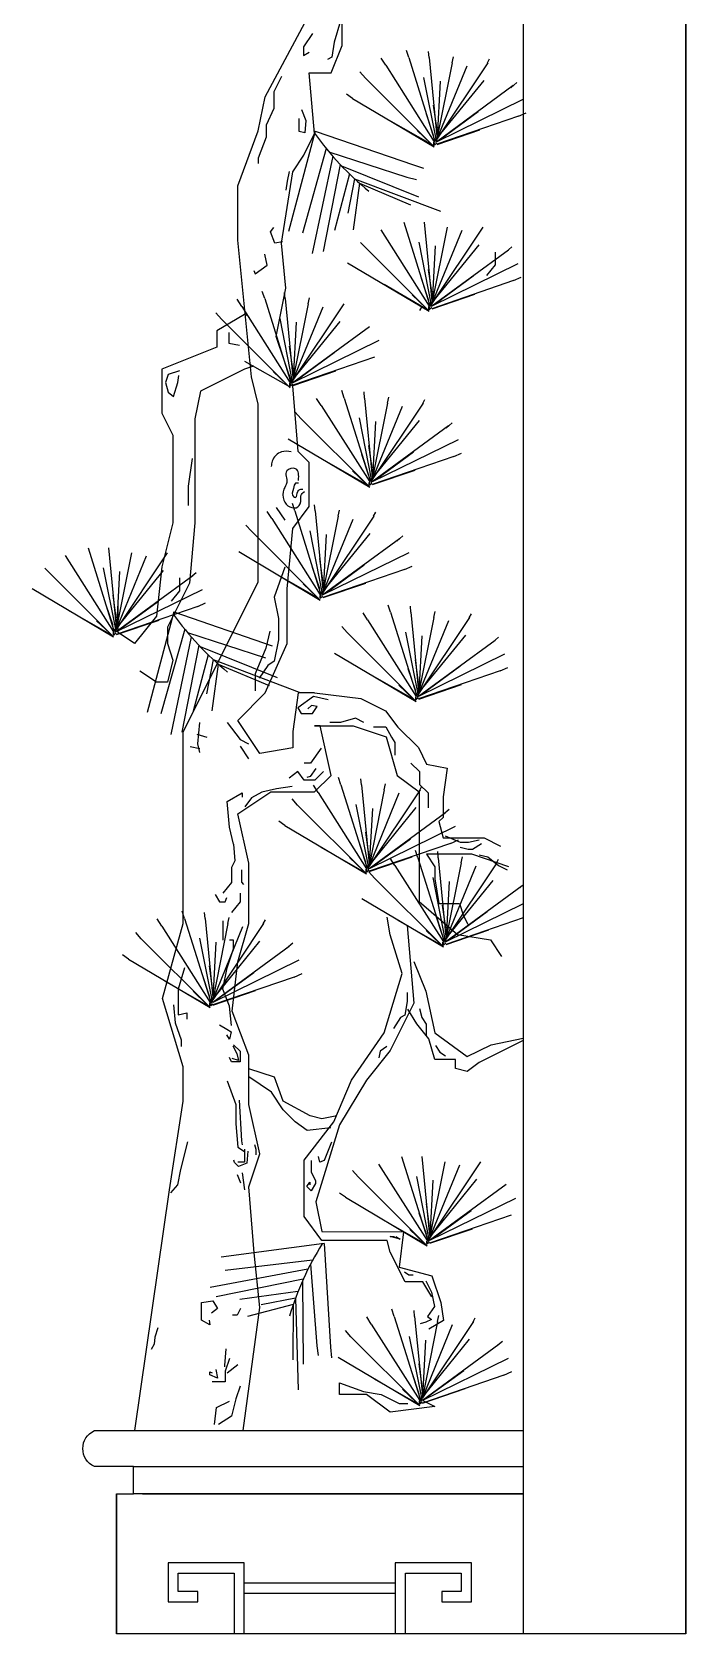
# Model space of a CAD drawing. Extents: x 4395 to 7995, y 4590 to 6990.
# Drawn here: x 7357 to 7995, y 4590 to 6154 of the extents above; entities that cross this region are included whole.
import ezdxf

# ---------------------------------------------------------------- set-up
doc = ezdxf.new("R2010")
doc.units = 0
doc.header["$LTSCALE"] = 60
doc.header["$MEASUREMENT"] = 0
for name, color, linetype in [('3', 3, 'CONTINUOUS'), ('4', 4, 'CONTINUOUS'), ('6', 7, 'CONTINUOUS'), ('7', 7, 'CONTINUOUS')]:
    doc.layers.add(name, color=color, linetype=linetype)

msp = doc.modelspace()

# ---------------------------------------------------------------- linework, layer by layer
at = {"layer": '3', "linetype": 'BYBLOCK'}
for p, q in [((7657.8, 6164.8), (7651.5, 6144)), ((7630.5, 6152.6), (7621.8, 6139.7)), ((7621.8, 6139.7), (7621.8, 6131.1)), ((7621.8, 6131.1), (7627.2, 6134.3)), ((7724.4, 6129), (7722.1, 6136.1)), ((7744.4, 6129), (7743.8, 6134.9)), ((7649.4, 6129.4), (7645.3, 6127.3)), ((7682.1, 6109.1), (7676.7, 6115.3)), ((7702, 6121.6), (7697.6, 6128.6)), ((7702, 6121.6), (7749.3, 6046.9)), ((7724.4, 6129), (7749.3, 6049.4)), ((7744.4, 6129), (7751.8, 6051.9)), ((7801.6, 6124), (7751.8, 6049.4)), ((7766.8, 6124), (7751.8, 6049.4)), ((7781, 6120.7), (7751.8, 6049.4)), ((7766.8, 6124), (7768, 6129.8)), ((7801.3, 6123.8), (7803.4, 6127.7)), ((7600.3, 6110.6), (7592.7, 6095.5)), ((7682.1, 6109.1), (7749.3, 6042)), ((7739, 6109.6), (7751.2, 6048)), ((7797.7, 6106.8), (7749.6, 6047.7)), ((7826.5, 6101.7), (7751.8, 6046.9)), ((7755, 6105.9), (7752.1, 6050.7)), ((7830, 6104.7), (7824, 6099.6)), ((7592.7, 6095.5), (7592.7, 6079.4)), ((7669.7, 6089.2), (7663.7, 6093.3)), ((7669.7, 6089.2), (7749.3, 6042)), ((7835.7, 6088.1), (7751.8, 6046.9)), ((7592.7, 6079.4), (7585.2, 6063.2)), ((7617.5, 6056.8), (7617.5, 6069.7)), ((7619.7, 6078.3), (7624, 6067.5)), ((7741.4, 6074.2), (7748.4, 6053.4)), ((7748.4, 6082.7), (7751.4, 6060.6)), ((7831.5, 6071.8), (7751.8, 6044.5)), ((7792.2, 6076), (7755, 6048.9)), ((7831.5, 6071.8), (7839.1, 6075.1)), ((7585.2, 6063.2), (7585.2, 6051.4)), ((7633.1, 6057.1), (7607, 5959.2)), ((7622.9, 6055.7), (7617.5, 6056.8)), ((7624, 6067.5), (7622.9, 6055.7)), ((7633.1, 6057.1), (7729.1, 6024.3)), ((7747.8, 6043.4), (7705.1, 6067.9)), ((7732.7, 6057.9), (7746, 6045.2)), ((7793.4, 6058.2), (7751.7, 6044)), ((7585.2, 6051.4), (7577.6, 6030.9)), ((7643.9, 6040.3), (7620.6, 5957.7)), ((7646.6, 6037.1), (7722.7, 6012.2)), ((7749.6, 6045.8), (7748.4, 6045.8)), ((7749.6, 6047.7), (7748.7, 6045.2)), ((7748.7, 6045.2), (7748.7, 6044)), ((7748.7, 6044), (7749.6, 6044)), ((7749.6, 6050.1), (7749.6, 6047.7)), ((7749.6, 6044), (7749.6, 6045.8)), ((7751.1, 6045.2), (7749.6, 6043.7)), ((7751.7, 6049.5), (7750.8, 6046.4)), ((7750.8, 6046.4), (7751.1, 6045.2)), ((7577.6, 6030.9), (7577.6, 6025.5)), ((7650.2, 6032.9), (7630.1, 5937.7)), ((7657.4, 6024.8), (7640.9, 5939.8)), ((7658.7, 6023.5), (7734, 5993.1)), ((7729.1, 6024.3), (7738.8, 6021.2)), ((7605.7, 6008.3), (7604.6, 5999.7)), ((7607.8, 6018), (7605.7, 6008.3)), ((7666.7, 6015.5), (7652.1, 5960.2)), ((7671.6, 6010.8), (7664.9, 5977.3)), ((7676.5, 6006.3), (7670.3, 5960.8)), ((7671.6, 6010.8), (7755.4, 5979)), ((7676.5, 6006.3), (7726.2, 5985.3)), ((7722.7, 6012.2), (7731.9, 6010)), ((7589.5, 5958.8), (7592.7, 5963.1)), ((7697.2, 5961), (7744.5, 5886.4)), ((7719.6, 5968.5), (7744.5, 5888.9)), ((7739.5, 5968.5), (7747, 5891.4)), ((7761.9, 5963.5), (7747, 5888.9)), ((7796.8, 5963.5), (7747, 5888.9)), ((7776.2, 5960.2), (7747, 5888.9)), ((7593.8, 5948), (7589.5, 5958.8)), ((7601.3, 5949.1), (7593.8, 5948)), ((7677.3, 5948.6), (7744.5, 5881.4)), ((7734.2, 5949), (7746.4, 5887.4)), ((7792.8, 5946.3), (7744.7, 5887.1)), ((7750.2, 5945.4), (7747.2, 5890.2)), ((7825.2, 5944.2), (7819.1, 5939.1)), ((7586.2, 5926.4), (7584.1, 5937.2)), ((7664.8, 5928.7), (7744.5, 5881.4)), ((7821.7, 5941.1), (7747, 5886.4)), ((7830.9, 5927.6), (7747, 5886.4)), ((7808.8, 5939.2), (7808.8, 5926.7)), ((7573.3, 5921.1), (7574.4, 5917.8)), ((7574.4, 5917.8), (7586.2, 5926.4)), ((7736.6, 5913.7), (7743.5, 5892.9)), ((7743.5, 5922.2), (7746.6, 5900.1)), ((7787.4, 5915.5), (7750.2, 5888.3)), ((7808.8, 5926.7), (7800.4, 5916.3)), ((7826.6, 5911.3), (7834.2, 5914.6)), ((7583.9, 5893.7), (7581.5, 5900.8)), ((7603.8, 5893.7), (7603.3, 5899.6)), ((7742.9, 5882.9), (7700.3, 5907.4)), ((7727.8, 5897.4), (7741.1, 5884.7)), ((7788.6, 5897.7), (7746.9, 5883.5)), ((7826.6, 5911.3), (7747, 5883.9)), ((7561.5, 5886.2), (7557.1, 5893.2)), ((7561.5, 5886.2), (7608.8, 5811.6)), ((7583.9, 5893.7), (7608.8, 5814.1)), ((7603.8, 5893.7), (7611.3, 5816.6)), ((7661.1, 5888.7), (7611.3, 5814.1)), ((7626.2, 5888.7), (7611.3, 5814.1)), ((7640.5, 5885.4), (7611.3, 5814.1)), ((7626.2, 5888.7), (7627.5, 5894.5)), ((7735.4, 5882), (7737.5, 5885.9)), ((7744.7, 5885.3), (7743.5, 5885.3)), ((7744.7, 5887.1), (7743.8, 5884.7)), ((7743.8, 5884.7), (7743.8, 5883.5)), ((7743.8, 5883.5), (7744.7, 5883.5)), ((7744.7, 5889.5), (7744.7, 5887.1)), ((7744.7, 5883.5), (7744.7, 5885.3)), ((7746.3, 5884.7), (7744.7, 5883.2)), ((7746.9, 5888.9), (7745.9, 5885.9)), ((7745.9, 5885.9), (7746.3, 5884.7)), ((7541.6, 5873.8), (7536.2, 5880)), ((7541.6, 5873.8), (7608.8, 5806.6)), ((7598.5, 5874.2), (7610.7, 5812.6)), ((7657.1, 5871.5), (7609, 5812.3)), ((7686, 5866.3), (7611.3, 5811.6)), ((7614.5, 5870.6), (7611.5, 5815.4)), ((7548.7, 5860.7), (7548.7, 5850.3)), ((7548.7, 5850.3), (7559.1, 5848.2)), ((7695.2, 5852.8), (7611.3, 5811.6)), ((7600.9, 5838.9), (7607.8, 5818)), ((7607.8, 5847.3), (7610.9, 5825.3)), ((7690.9, 5836.5), (7611.3, 5809.1)), ((7651.7, 5840.7), (7614.5, 5813.5)), ((7607.2, 5808.1), (7564.6, 5832.5)), ((7592.1, 5822.6), (7605.4, 5809.9)), ((7652.9, 5822.9), (7611.2, 5808.7)), ((7609, 5810.5), (7607.8, 5810.5)), ((7609, 5812.3), (7608.1, 5809.9)), ((7608.1, 5809.9), (7608.1, 5808.7)), ((7608.1, 5808.7), (7609, 5808.7)), ((7609, 5814.7), (7609, 5812.3)), ((7609, 5808.7), (7609, 5810.5)), ((7610.6, 5809.9), (7609, 5808.4)), ((7611.2, 5814.1), (7610.3, 5811.1)), ((7610.3, 5811.1), (7610.6, 5809.9)), ((7661.4, 5796.7), (7659, 5803.9)), ((7681.3, 5796.7), (7680.8, 5802.7)), ((7639, 5789.3), (7634.5, 5796.3)), ((7639, 5789.3), (7686.3, 5714.7)), ((7661.4, 5796.7), (7686.3, 5717.2)), ((7681.3, 5796.7), (7688.7, 5719.6)), ((7703.7, 5791.8), (7688.7, 5717.2)), ((7738.5, 5791.8), (7688.7, 5717.2)), ((7717.9, 5788.5), (7688.7, 5717.2)), ((7703.7, 5791.8), (7704.9, 5797.5)), ((7738.2, 5791.5), (7740.3, 5795.4)), ((7619, 5776.8), (7613.7, 5783)), ((7619, 5776.8), (7686.3, 5709.7)), ((7675.9, 5777.3), (7688.2, 5715.7)), ((7734.6, 5774.6), (7686.5, 5715.4)), ((7692, 5773.7), (7689, 5718.5)), ((7766.9, 5772.5), (7760.9, 5767.3)), ((7606.6, 5757), (7686.3, 5709.7)), ((7763.4, 5769.4), (7688.7, 5714.7)), ((7772.7, 5755.9), (7688.7, 5714.7)), ((7678.3, 5742), (7685.3, 5721.1)), ((7685.3, 5750.4), (7688.3, 5728.4)), ((7729.1, 5743.8), (7692, 5716.6)), ((7768.4, 5739.5), (7776, 5742.9)), ((7513.2, 5737.8), (7509, 5710.7)), ((7684.7, 5711.2), (7642.1, 5735.6)), ((7669.6, 5725.7), (7682.9, 5713)), ((7730.3, 5726), (7688.6, 5711.8)), ((7768.4, 5739.5), (7688.7, 5712.2)), ((7509, 5710.7), (7509, 5691.9)), ((7686.5, 5713.6), (7685.3, 5713.6)), ((7686.5, 5715.4), (7685.6, 5713)), ((7685.6, 5713), (7685.6, 5711.8)), ((7685.6, 5711.8), (7686.5, 5711.8)), ((7686.5, 5717.8), (7686.5, 5715.4)), ((7686.5, 5711.8), (7686.5, 5713.6)), ((7688, 5713), (7686.5, 5711.5)), ((7688.6, 5717.2), (7687.7, 5714.2)), ((7687.7, 5714.2), (7688, 5713)), ((7613.2, 5686.4), (7610.9, 5693.6)), ((7590.8, 5679), (7586.4, 5686)), ((7590.8, 5679), (7638.1, 5604.4)), ((7595.2, 5689.9), (7603.5, 5677.4)), ((7613.2, 5686.4), (7638.1, 5606.9)), ((7633.1, 5686.4), (7632.6, 5692.4)), ((7633.1, 5686.4), (7640.6, 5609.4)), ((7655.6, 5681.5), (7640.6, 5606.9)), ((7690.4, 5681.5), (7640.6, 5606.9)), ((7669.8, 5678.2), (7640.6, 5606.9)), ((7655.6, 5681.5), (7656.8, 5687.2)), ((7690.1, 5681.2), (7692.2, 5685.1)), ((7570.9, 5666.6), (7565.5, 5672.7)), ((7570.9, 5666.6), (7638.1, 5599.4)), ((7627.8, 5667), (7640, 5605.4)), ((7686.4, 5664.3), (7638.4, 5605.1)), ((7643.8, 5663.4), (7640.9, 5608.2)), ((7718.8, 5662.2), (7712.7, 5657)), ((7411.5, 5650.4), (7436.4, 5570.8)), ((7431.5, 5650.4), (7438.9, 5573.3)), ((7558.5, 5646.7), (7638.1, 5599.4)), ((7715.3, 5659.1), (7640.6, 5604.4)), ((7369.2, 5630.5), (7436.4, 5563.4)), ((7389.1, 5643), (7436.4, 5568.4)), ((7426.1, 5631), (7438.4, 5569.4)), ((7488.7, 5645.5), (7438.9, 5570.8)), ((7453.9, 5645.5), (7438.9, 5570.8)), ((7468.1, 5642.2), (7438.9, 5570.8)), ((7603.5, 5631.5), (7593.1, 5602.4)), ((7630.2, 5631.7), (7637.2, 5610.8)), ((7637.2, 5640.1), (7640.2, 5618.1)), ((7724.5, 5645.6), (7640.6, 5604.4)), ((7681, 5633.5), (7643.8, 5606.3)), ((7720.3, 5629.2), (7727.9, 5632.6)), ((7484.8, 5628.3), (7436.7, 5569.1)), ((7513.6, 5623.1), (7438.9, 5568.4)), ((7442.1, 5627.4), (7439.2, 5572.1)), ((7500.7, 5621.1), (7500.7, 5608.6)), ((7517.1, 5626.1), (7511.1, 5621)), ((7636.6, 5600.9), (7593.9, 5625.3)), ((7621.5, 5615.4), (7634.8, 5602.7)), ((7682.2, 5615.7), (7640.5, 5601.5)), ((7720.3, 5629.2), (7640.6, 5601.9)), ((7356.8, 5610.6), (7436.4, 5563.4)), ((7435.5, 5604.1), (7438.5, 5582.1)), ((7522.8, 5609.5), (7438.9, 5568.4)), ((7500.7, 5608.6), (7492.4, 5598.2)), ((7593.1, 5602.4), (7597.3, 5581.5)), ((7638.4, 5603.3), (7637.2, 5603.3)), ((7638.4, 5605.1), (7637.5, 5602.7)), ((7637.5, 5602.7), (7637.5, 5601.5)), ((7637.5, 5601.5), (7638.4, 5601.5)), ((7638.4, 5607.5), (7638.4, 5605.1)), ((7638.4, 5601.5), (7638.4, 5603.3)), ((7639.9, 5602.7), (7638.4, 5601.2)), ((7640.5, 5606.9), (7639.6, 5603.9)), ((7639.6, 5603.9), (7639.9, 5602.7)), ((7434.9, 5564.8), (7392.3, 5589.3)), ((7428.5, 5595.6), (7435.5, 5574.8)), ((7518.6, 5593.2), (7438.9, 5565.9)), ((7479.3, 5597.5), (7442.1, 5570.3)), ((7495.1, 5587.8), (7469, 5489.8)), ((7495.1, 5587.8), (7591, 5554.9)), ((7518.6, 5593.2), (7526.2, 5596.6)), ((7684.2, 5580), (7679.8, 5587)), ((7706.7, 5587.5), (7704.3, 5594.6)), ((7706.7, 5587.5), (7731.6, 5507.9)), ((7726.6, 5587.5), (7726.1, 5593.4)), ((7726.6, 5587.5), (7734, 5510.4)), ((7749, 5582.5), (7750.2, 5588.2)), ((7783.5, 5582.2), (7785.6, 5586.1)), ((7419.8, 5579.3), (7433.1, 5566.7)), ((7436.7, 5569.1), (7435.8, 5566.7)), ((7436.7, 5571.5), (7436.7, 5569.1)), ((7438.8, 5570.9), (7437.9, 5567.9)), ((7480.5, 5579.6), (7438.8, 5565.4)), ((7505.8, 5571), (7482.5, 5488.4)), ((7588.9, 5569), (7584.8, 5552.4)), ((7597.3, 5581.5), (7597.3, 5560.7)), ((7664.3, 5567.6), (7659, 5573.7)), ((7684.2, 5580), (7731.6, 5505.4)), ((7721.2, 5568), (7733.5, 5506.4)), ((7783.8, 5582.5), (7734, 5507.9)), ((7749, 5582.5), (7734, 5507.9)), ((7763.2, 5579.2), (7734, 5507.9)), ((7436.7, 5567.3), (7435.5, 5567.3)), ((7435.8, 5566.7), (7435.8, 5565.4)), ((7435.8, 5565.4), (7436.7, 5565.4)), ((7436.7, 5565.4), (7436.7, 5567.3)), ((7438.2, 5566.7), (7436.7, 5565.1)), ((7437.9, 5567.9), (7438.2, 5566.7)), ((7512.1, 5563.5), (7492.1, 5468.3)), ((7519.4, 5555.5), (7502.9, 5470.5)), ((7508.5, 5567.7), (7584.6, 5542.9)), ((7520.7, 5554.1), (7596, 5523.8)), ((7584.8, 5552.4), (7574.4, 5527.4)), ((7597.3, 5560.7), (7593.1, 5539.9)), ((7664.3, 5567.6), (7731.6, 5500.4)), ((7779.9, 5565.3), (7731.8, 5506.1)), ((7808.7, 5560.1), (7734, 5505.4)), ((7737.2, 5564.4), (7734.3, 5509.2)), ((7812.2, 5563.2), (7806.2, 5558)), ((7528.6, 5546.1), (7514, 5490.9)), ((7533.6, 5541.4), (7526.9, 5508)), ((7538.5, 5536.9), (7532.2, 5491.4)), ((7533.6, 5541.4), (7617.4, 5509.6)), ((7538.5, 5536.9), (7588.2, 5516)), ((7593.1, 5539.9), (7586.9, 5535.7)), ((7651.9, 5547.7), (7731.6, 5500.4)), ((7730.6, 5541.1), (7733.6, 5519.1)), ((7818, 5546.6), (7734, 5505.4)), ((7574.4, 5527.4), (7574.4, 5510.7)), ((7586.9, 5535.7), (7578.5, 5523.2)), ((7730, 5501.9), (7687.4, 5526.3)), ((7723.6, 5532.7), (7730.6, 5511.8)), ((7813.7, 5530.3), (7734, 5502.9)), ((7774.4, 5534.5), (7737.2, 5507.3)), ((7813.7, 5530.3), (7821.3, 5533.6)), ((7714.9, 5516.4), (7728.2, 5503.7)), ((7731.8, 5506.1), (7730.9, 5503.7)), ((7731.8, 5508.5), (7731.8, 5506.1)), ((7733.9, 5507.9), (7733, 5504.9)), ((7775.6, 5516.7), (7733.9, 5502.5)), ((7631.6, 5505.3), (7616.2, 5494.3)), ((7616.2, 5494.3), (7619.5, 5488.8)), ((7629.4, 5496.5), (7626.1, 5493.2)), ((7634.9, 5495.4), (7629.4, 5496.5)), ((7630.5, 5488.8), (7634.9, 5495.4)), ((7645.9, 5502), (7631.6, 5505.3)), ((7731.8, 5504.3), (7730.6, 5504.3)), ((7730.9, 5503.7), (7730.9, 5502.5)), ((7730.9, 5502.5), (7731.8, 5502.5)), ((7731.8, 5502.5), (7731.8, 5504.3)), ((7733.3, 5503.7), (7731.8, 5502.2)), ((7733, 5504.9), (7733.3, 5503.7)), ((7520.2, 5479.8), (7518.1, 5459)), ((7547.3, 5479.8), (7559.8, 5463.2)), ((7619.5, 5488.8), (7630.5, 5488.8)), ((7689.9, 5475.6), (7702, 5475.6)), ((7702, 5475.6), (7707.5, 5465.7)), ((7517.6, 5468.6), (7527.4, 5465.6)), ((7518.1, 5459), (7520.2, 5450.7)), ((7559.8, 5463.2), (7568.1, 5459)), ((7707.5, 5465.7), (7710.8, 5460.2)), ((7710.8, 5460.2), (7710.8, 5448.1)), ((7511.2, 5456.6), (7520.4, 5454.4)), ((7559.8, 5456.9), (7568.1, 5444.4)), ((7616.1, 5431.9), (7607.8, 5425.7)), ((7622.4, 5423.6), (7616.1, 5431.9)), ((7628.3, 5427.2), (7625, 5426.1)), ((7633.8, 5434.9), (7628.3, 5427.2)), ((7641.1, 5431.9), (7632.8, 5423.6)), ((7581, 5411.8), (7571.1, 5406.3)), ((7595.3, 5415.1), (7581, 5411.8)), ((7610.7, 5417.3), (7595.3, 5415.1)), ((7632.8, 5423.6), (7622.4, 5423.6)), ((7635.9, 5411.7), (7631.4, 5418.7)), ((7635.9, 5411.7), (7683.2, 5337)), ((7658.3, 5419.1), (7655.9, 5426.2)), ((7658.3, 5419.1), (7683.2, 5339.5)), ((7678.2, 5419.1), (7677.7, 5425)), ((7678.2, 5419.1), (7685.7, 5342)), ((7735.5, 5414.1), (7685.7, 5339.5)), ((7700.6, 5414.1), (7685.7, 5339.5)), ((7700.6, 5414.1), (7701.9, 5419.9)), ((7735.1, 5413.9), (7737.3, 5417.8)), ((7547.3, 5402.8), (7561.9, 5411.1)), ((7549.4, 5377.8), (7547.3, 5402.8)), ((7561.9, 5411.1), (7561.9, 5406.9)), ((7571.1, 5406.3), (7564.4, 5397.6)), ((7616, 5399.2), (7610.6, 5405.4)), ((7616, 5399.2), (7683.2, 5332.1)), ((7672.9, 5399.7), (7685.1, 5338.1)), ((7731.5, 5396.9), (7683.4, 5337.8)), ((7714.9, 5410.8), (7685.7, 5339.5)), ((7688.9, 5396), (7685.9, 5340.8)), ((7603.5, 5379.3), (7597.6, 5383.4)), ((7760.4, 5391.8), (7685.7, 5337)), ((7763.9, 5394.8), (7757.8, 5389.7)), ((7553.5, 5361.1), (7549.4, 5377.8)), ((7603.5, 5379.3), (7683.2, 5332.1)), ((7682.2, 5372.8), (7685.3, 5350.7)), ((7769.6, 5378.2), (7685.7, 5337)), ((7726.1, 5366.1), (7688.9, 5339)), ((7760, 5369.4), (7774.6, 5363.2)), ((7765.3, 5361.9), (7772.9, 5365.2)), ((7782.9, 5363.2), (7793.3, 5365.3)), ((7681.6, 5333.5), (7639, 5358)), ((7675.3, 5364.3), (7682.2, 5343.5)), ((7765.3, 5361.9), (7685.7, 5334.6)), ((7733.3, 5347.8), (7730.9, 5355)), ((7753.2, 5347.8), (7752.7, 5353.8)), ((7774.6, 5363.2), (7782.9, 5363.2)), ((7782.3, 5355.8), (7774.6, 5358)), ((7786.7, 5355.8), (7782.3, 5355.8)), ((7795.5, 5361.3), (7786.7, 5355.8)), ((7793.3, 5350.7), (7801.7, 5348.6)), ((7551.5, 5338.2), (7551.5, 5323.6)), ((7561.1, 5336), (7561.1, 5323.9)), ((7666.5, 5348), (7679.8, 5335.3)), ((7683.4, 5335.9), (7682.2, 5335.9)), ((7683.4, 5337.8), (7682.5, 5335.3)), ((7682.5, 5335.3), (7682.5, 5334.1)), ((7682.5, 5334.1), (7683.4, 5334.1)), ((7683.4, 5340.2), (7683.4, 5337.8)), ((7683.4, 5334.1), (7683.4, 5335.9)), ((7685, 5335.3), (7683.4, 5333.8)), ((7685.6, 5339.6), (7684.7, 5336.5)), ((7684.7, 5336.5), (7685, 5335.3)), ((7727.3, 5348.3), (7685.6, 5334.1)), ((7690.9, 5327.9), (7685.6, 5334.1)), ((7710.9, 5340.4), (7706.4, 5347.4)), ((7710.9, 5340.4), (7758.2, 5265.8)), ((7733.3, 5347.8), (7758.2, 5268.3)), ((7753.2, 5347.8), (7760.6, 5270.7)), ((7810.4, 5342.9), (7760.6, 5268.3)), ((7775.6, 5342.9), (7760.6, 5268.3)), ((7789.9, 5339.6), (7760.6, 5268.3)), ((7775.6, 5342.9), (7776.9, 5348.6)), ((7801.7, 5348.6), (7812.1, 5340.3)), ((7810.1, 5342.6), (7812.2, 5346.5)), ((7812.1, 5340.3), (7820.5, 5336.1)), ((7551.5, 5323.6), (7543.1, 5313.2)), ((7561.1, 5323.9), (7563.3, 5321.7)), ((7690.9, 5327.9), (7758.2, 5260.8)), ((7747.8, 5328.4), (7760.1, 5266.8)), ((7806.5, 5325.7), (7758.4, 5266.5)), ((7835.3, 5320.5), (7760.6, 5265.8)), ((7763.9, 5324.8), (7760.9, 5269.6)), ((7836.2, 5321.3), (7832.8, 5318.4)), ((7535.6, 5311.9), (7539.8, 5304.9)), ((7539.8, 5304.9), (7545.4, 5304.9)), ((7545.4, 5304.9), (7546.8, 5309.1)), ((7559.8, 5304.9), (7551.5, 5294.5)), ((7559.8, 5313.2), (7559.8, 5304.9)), ((7678.5, 5308.1), (7758.2, 5260.8)), ((7836.2, 5302.8), (7760.6, 5265.8)), ((7483.3, 5281.2), (7478.8, 5288.2)), ((7505.7, 5288.6), (7503.3, 5295.7)), ((7505.7, 5288.6), (7530.6, 5209)), ((7525.6, 5288.6), (7525.1, 5294.5)), ((7525.6, 5288.6), (7533.1, 5211.5)), ((7548, 5283.6), (7549.3, 5289.4)), ((7582.5, 5283.4), (7584.6, 5287.3)), ((7756.6, 5262.3), (7714, 5286.7)), ((7750.3, 5293.1), (7757.2, 5272.2)), ((7757.2, 5301.5), (7760.2, 5279.5)), ((7836.2, 5289.2), (7760.6, 5263.3)), ((7801, 5294.9), (7763.9, 5267.7)), ((7463.3, 5268.7), (7458, 5274.9)), ((7483.3, 5281.2), (7530.6, 5206.5)), ((7582.8, 5283.6), (7533.1, 5209)), ((7548, 5283.6), (7533.1, 5209)), ((7562.3, 5280.3), (7533.1, 5209)), ((7543.1, 5286.1), (7543.1, 5277.8)), ((7543.1, 5277.8), (7543.1, 5267.4)), ((7741.5, 5276.8), (7754.8, 5264.1)), ((7802.2, 5277.1), (7760.5, 5262.9)), ((7463.3, 5268.7), (7530.6, 5201.6)), ((7520.2, 5269.2), (7532.5, 5207.6)), ((7578.9, 5266.4), (7530.8, 5207.3)), ((7607.7, 5261.3), (7533.1, 5206.5)), ((7536.3, 5265.5), (7533.3, 5210.3)), ((7547.3, 5240.3), (7553.5, 5259)), ((7553.5, 5267.4), (7549.4, 5267.4)), ((7553.5, 5259), (7553.5, 5267.4)), ((7611.2, 5264.3), (7605.2, 5259.2)), ((7758.4, 5264.7), (7757.2, 5264.7)), ((7758.4, 5266.5), (7757.5, 5264.1)), ((7757.5, 5264.1), (7757.5, 5262.9)), ((7757.5, 5262.9), (7758.4, 5262.9)), ((7758.4, 5268.9), (7758.4, 5266.5)), ((7758.4, 5262.9), (7758.4, 5264.7)), ((7759.9, 5264.1), (7758.4, 5262.6)), ((7760.5, 5268.3), (7759.6, 5265.3)), ((7759.6, 5265.3), (7759.9, 5264.1)), ((7450.9, 5248.8), (7445, 5252.9)), ((7450.9, 5248.8), (7530.6, 5201.6)), ((7505.6, 5240.3), (7499.3, 5219.5)), ((7529.6, 5242.3), (7532.6, 5220.2)), ((7617, 5247.7), (7533.1, 5206.5)), ((7543.1, 5219.5), (7547.3, 5240.3)), ((7529, 5203), (7486.4, 5227.5)), ((7522.7, 5233.8), (7529.6, 5213)), ((7612.7, 5231.4), (7533.1, 5204.1)), ((7573.4, 5235.6), (7536.3, 5208.5)), ((7612.7, 5231.4), (7620.3, 5234.7)), ((7499.3, 5219.5), (7499.3, 5202.8)), ((7513.9, 5217.5), (7527.2, 5204.8)), ((7530.8, 5209.7), (7530.8, 5207.3)), ((7532.9, 5209.1), (7532, 5206)), ((7574.7, 5217.8), (7532.9, 5203.6)), ((7549.4, 5202.8), (7543.1, 5219.5)), ((7722.9, 5216.2), (7722.9, 5207.4)), ((7494.8, 5204.1), (7496.3, 5186.7)), ((7499.3, 5202.8), (7499.3, 5194.5)), ((7499.3, 5194.5), (7507.7, 5196.5)), ((7507.7, 5196.5), (7507.7, 5190.3)), ((7530.8, 5205.4), (7529.6, 5205.4)), ((7530.8, 5207.3), (7529.9, 5204.8)), ((7529.9, 5204.8), (7529.9, 5203.6)), ((7529.9, 5203.6), (7530.8, 5203.6)), ((7530.8, 5203.6), (7530.8, 5205.4)), ((7532.3, 5204.8), (7530.8, 5203.3)), ((7532, 5206), (7532.3, 5204.8)), ((7551.5, 5184), (7549.4, 5202.8)), ((7720.7, 5194.2), (7716.3, 5192)), ((7722.9, 5207.4), (7720.7, 5194.2)), ((7735, 5200.8), (7737.2, 5192)), ((7496.3, 5186.7), (7502.3, 5170.1)), ((7539.8, 5184.8), (7546.8, 5180.6)), ((7546.8, 5180.6), (7551, 5177.8)), ((7551, 5177.8), (7549.6, 5170.8)), ((7716.3, 5192), (7709.7, 5181)), ((7737.2, 5192), (7741.6, 5185.4)), ((7741.6, 5185.4), (7741.6, 5174.4)), ((7502.3, 5170.1), (7502.3, 5163.4)), ((7549.6, 5170.8), (7546.8, 5175)), ((7552.9, 5164.1), (7556.7, 5156.6)), ((7553.5, 5165.3), (7559.8, 5159.1)), ((7703.1, 5163.4), (7696.5, 5159)), ((7750.4, 5164.5), (7754.8, 5157.9)), ((7551.5, 5148.6), (7549.4, 5152.8)), ((7559.8, 5148.6), (7551.5, 5148.6)), ((7558.2, 5149.8), (7552.2, 5152)), ((7556.7, 5156.6), (7558.2, 5149.8)), ((7559.8, 5159.1), (7559.8, 5148.6)), ((7696.5, 5159), (7695.4, 5152.4)), ((7754.8, 5157.9), (7760.3, 5154.6)), ((7547.3, 5129.9), (7555.6, 5107)), ((7555.6, 5107), (7555.6, 5088.2)), ((7559, 5111.3), (7561.2, 5071.3)), ((7555.6, 5088.2), (7557.7, 5065.3)), ((7508.4, 5070.6), (7501.6, 5043.4)), ((7561.2, 5071.3), (7562, 5067.6)), ((7575.6, 5063.1), (7574.1, 5067.6)), ((7648.9, 5070.3), (7641.9, 5052.1)), ((7554.4, 5050.2), (7553.7, 5052.5)), ((7557.7, 5065.3), (7564, 5061.1)), ((7564, 5063.2), (7564, 5050.7)), ((7567.3, 5061.5), (7566.5, 5049.5)), ((7575.6, 5057.8), (7575.6, 5063.1)), ((7629.3, 5052.1), (7629.3, 5041)), ((7637.7, 5050.7), (7636.3, 5056.3)), ((7641.9, 5052.1), (7637.7, 5050.7)), ((7717.4, 5056.1), (7742.3, 4976.5)), ((7737.3, 5056.1), (7744.8, 4979)), ((7501.6, 5043.4), (7498.6, 5028.4)), ((7556.7, 5048), (7554.4, 5050.2)), ((7558.2, 5046.5), (7556.7, 5048)), ((7557, 5038.5), (7560.3, 5030.6)), ((7564, 5050.7), (7557.7, 5050.7)), ((7566.5, 5049.5), (7558.2, 5046.5)), ((7561.9, 5040.3), (7564, 5023.7)), ((7629.3, 5041), (7633.5, 5032.6)), ((7675.1, 5036.2), (7669.7, 5042.4)), ((7675.1, 5036.2), (7742.3, 4969)), ((7695, 5048.6), (7742.3, 4974)), ((7732, 5036.6), (7744.2, 4975)), ((7794.6, 5051.1), (7744.8, 4976.5)), ((7759.7, 5051.1), (7744.8, 4976.5)), ((7774, 5047.8), (7744.8, 4976.5)), ((7498.6, 5028.4), (7491.8, 5020.8)), ((7625.1, 5027), (7627.9, 5031.2)), ((7629.3, 5022.8), (7625.1, 5027)), ((7627.9, 5031.2), (7627.9, 5028.4)), ((7633.5, 5029.8), (7629.3, 5022.8)), ((7633.5, 5032.6), (7633.5, 5029.8)), ((7790.6, 5033.9), (7742.6, 4974.7)), ((7819.5, 5028.7), (7744.8, 4974)), ((7748, 5033), (7745.1, 4977.8)), ((7662.6, 5016.3), (7656.7, 5020.3)), ((7662.6, 5016.3), (7742.3, 4969)), ((7741.4, 5009.8), (7744.4, 4987.7)), ((7828.7, 5015.2), (7744.8, 4974)), ((7740.7, 4970.5), (7698.1, 4995)), ((7734.4, 5001.3), (7741.4, 4980.5)), ((7824.5, 4998.9), (7744.8, 4971.5)), ((7785.2, 5003.1), (7748, 4975.9)), ((7706.2, 4978.1), (7710.4, 4978.1)), ((7716, 4975.3), (7706.2, 4978.1)), ((7711.8, 4978.1), (7716, 4975.3)), ((7725.6, 4985), (7738.9, 4972.3)), ((7742.6, 4974.7), (7741.7, 4972.3)), ((7742.6, 4977.1), (7742.6, 4974.7)), ((7744.7, 4976.5), (7743.8, 4973.5)), ((7786.4, 4985.3), (7744.7, 4971.1)), ((7642, 4971.1), (7541.5, 4957.9)), ((7642, 4971.1), (7648.2, 4869.9)), ((7742.6, 4972.9), (7741.4, 4972.9)), ((7741.7, 4972.3), (7741.7, 4971.1)), ((7741.7, 4971.1), (7742.6, 4971.1)), ((7742.6, 4971.1), (7742.6, 4972.9)), ((7744.1, 4972.3), (7742.6, 4970.8)), ((7743.8, 4973.5), (7744.1, 4972.3)), ((7626.1, 4946.1), (7530.5, 4928.3)), ((7630.6, 4954.8), (7545.4, 4944.8)), ((7628.6, 4951.1), (7634.7, 4871.2)), ((7724.4, 4940.4), (7720.2, 4943.2)), ((7621.4, 4936.4), (7536.6, 4919.2)), ((7620.7, 4934.6), (7621.3, 4853.5)), ((7728.6, 4940.4), (7724.4, 4940.4)), ((7741.2, 4934.8), (7746.8, 4923.6)), ((7522, 4913.7), (7533.3, 4915.2)), ((7522, 4896.4), (7522, 4913.7)), ((7533.3, 4915.2), (7537.8, 4907.7)), ((7616.3, 4924.3), (7559.7, 4916.7)), ((7611.6, 4911.6), (7567.1, 4900)), ((7613.8, 4917.9), (7580.4, 4911.3)), ((7611.6, 4911.6), (7611.2, 4857.7)), ((7613.8, 4917.9), (7616.4, 4828.3)), ((7746.8, 4923.6), (7749.6, 4909.7)), ((7530.3, 4891.9), (7522, 4896.4)), ((7529.5, 4896.4), (7530.3, 4891.9)), ((7537.8, 4907.7), (7531.8, 4903.2)), ((7557, 4901.2), (7552.4, 4901.2)), ((7560.3, 4907.7), (7557, 4901.2)), ((7687.9, 4892.5), (7683.5, 4899.6)), ((7710.3, 4900), (7707.9, 4907.1)), ((7710.3, 4900), (7735.2, 4820.4)), ((7730.2, 4900), (7729.7, 4905.9)), ((7730.2, 4900), (7737.7, 4822.9)), ((7746.8, 4897.1), (7741.2, 4894.3)), ((7749.6, 4909.7), (7742.6, 4899.9)), ((7742.6, 4899.9), (7746.8, 4897.1)), ((7752.6, 4895), (7753.9, 4900.8)), ((7787.2, 4894.7), (7789.3, 4898.7)), ((7476.7, 4879.8), (7475.9, 4873)), ((7479.7, 4888.9), (7476.7, 4879.8)), ((7668, 4880.1), (7662.6, 4886.3)), ((7668, 4880.1), (7735.2, 4812.9)), ((7687.9, 4892.5), (7735.2, 4817.9)), ((7724.9, 4880.5), (7737.1, 4818.9)), ((7741.2, 4894.3), (7735.6, 4892.9)), ((7787.5, 4895), (7737.7, 4820.4)), ((7752.6, 4895), (7737.7, 4820.4)), ((7766.9, 4891.7), (7737.7, 4820.4)), ((7475.9, 4873), (7472.9, 4867.7)), ((7545.9, 4868.5), (7544.6, 4852.1)), ((7634.7, 4871.2), (7636.1, 4861.9)), ((7648.2, 4869.9), (7649.2, 4859.7)), ((7783.5, 4877.8), (7735.5, 4818.6)), ((7812.4, 4872.6), (7737.7, 4817.9)), ((7740.9, 4876.9), (7738, 4821.7)), ((7815.9, 4875.7), (7809.8, 4870.6)), ((7544.6, 4852.1), (7544.6, 4850.8)), ((7549.4, 4859.1), (7545.2, 4846.6)), ((7557.7, 4852.8), (7547.3, 4844.5)), ((7655.5, 4860.2), (7735.2, 4812.9)), ((7734.2, 4853.7), (7737.3, 4831.6)), ((7821.6, 4859.1), (7737.7, 4817.9)), ((7530.3, 4845.9), (7532.5, 4845.1)), ((7530.3, 4842.9), (7530.3, 4845.9)), ((7537.8, 4839.8), (7530.3, 4842.9)), ((7545.2, 4836.2), (7532.7, 4836.2)), ((7536.3, 4848.1), (7537.8, 4839.8)), ((7545.2, 4846.6), (7545.2, 4836.2)), ((7733.6, 4814.4), (7691, 4838.9)), ((7727.3, 4845.2), (7734.2, 4824.4)), ((7817.4, 4842.8), (7737.7, 4815.4)), ((7778.1, 4847), (7740.9, 4819.8)), ((7817.4, 4842.8), (7824.9, 4846.1)), ((7536.9, 4811.2), (7549.4, 4817.4)), ((7555.6, 4819.5), (7551.5, 4802.8)), ((7559.8, 4832), (7555.6, 4819.5)), ((7718.5, 4828.9), (7731.8, 4816.2)), ((7735.5, 4818.6), (7734.6, 4816.2)), ((7735.5, 4821), (7735.5, 4818.6)), ((7737.6, 4820.4), (7736.7, 4817.4)), ((7736.7, 4817.4), (7737, 4816.2)), ((7779.3, 4829.2), (7737.6, 4815)), ((7534.8, 4794.5), (7536.9, 4811.2)), ((7551.5, 4802.8), (7538.9, 4794.5)), ((7735.5, 4816.8), (7734.2, 4816.8)), ((7734.6, 4816.2), (7734.6, 4815)), ((7734.6, 4815), (7735.5, 4815)), ((7735.5, 4815), (7735.5, 4816.8)), ((7737, 4816.2), (7735.5, 4814.7))]:
    msp.add_line(p, q, dxfattribs=at)
for points in [[(7500.8, 5823.1), (7489.6, 5819.7), (7487, 5811.9), (7489.6, 5802.4), (7494.8, 5798.1), (7499.1, 5811.9), (7499.9, 5818.8)], [(7553.5, 5361.1), (7554.6, 5344.9), (7551.5, 5338.2)], [(7738.2, 4818), (7749.8, 4812.2), (7706.3, 4806.4), (7683.1, 4823.8), (7657, 4823.8), (7657, 4835.3), (7680.2, 4826.7), (7697.6, 4823.8), (7715, 4815.1), (7723.7, 4815.1)], [(7563.9, 4590), (7563.9, 4659.4), (7489.5, 4659.4), (7489.5, 4621.5), (7518.5, 4621.5), (7518.5, 4631.5), (7499.5, 4631.5), (7499.5, 4649.4), (7553.9, 4649.4), (7553.9, 4590)], [(7721.3, 4590), (7721.3, 4649.4), (7775.7, 4649.4), (7775.7, 4631.5), (7756.8, 4631.5), (7756.8, 4621.5), (7785.7, 4621.5), (7785.7, 4659.4), (7711.3, 4659.4), (7711.3, 4590)], [(7711.3, 4639.5), (7563.9, 4639.5)], [(7711.3, 4629.5), (7563.9, 4629.5)]]:
    msp.add_lwpolyline(points, dxfattribs=at)
for centre, start, end in [((7869.3, 6223.9), 215.4801, 230.8153), ((7731.3, 5754.5), 215.4801, 230.8153), ((7886.3, 4816.4), 147.9129, 163.2481)]:
    msp.add_arc(centre, 290.7, start, end, dxfattribs=at)
for points in [[(7609.7, 5744.2), (7600.4, 5744.2), (7591.1, 5734.9), (7590.3, 5729.9)], [(7616.9, 5716.2), (7614, 5727.7), (7605.4, 5725.6), (7605.4, 5714.1), (7602.6, 5707.6), (7602.6, 5696.9), (7608.3, 5690.4), (7616.2, 5690.4), (7619.1, 5697.6), (7619.1, 5701.2), (7622.7, 5705.5)], [(7616.9, 5713.4), (7614, 5713.4), (7611.9, 5708.3), (7611.9, 5700.4), (7614, 5699.7), (7616.2, 5705.5), (7619.1, 5707.6), (7621.2, 5707.6)]]:
    msp.add_spline(points, degree=3, dxfattribs=at)
at = {"layer": '4', "linetype": 'BYBLOCK'}
for p, q in [((7995, 4590), (7995, 6990)), ((7995, 6972.5), (7995, 4590)), ((7995, 6972.5), (7995, 4590)), ((7995, 6972.5), (7995, 4590)), ((7464.5, 4726.8), (7836.2, 4726.8)), ((7995, 4590), (7439.1, 4590))]:
    msp.add_line(p, q, dxfattribs=at)
for points in [[(7836.2, 6734.3), (7836.2, 4590)], [(7457.2, 4788.5), (7490.8, 5023.6), (7504.2, 5110.3), (7504.2, 5143.7), (7484.1, 5210.4), (7504.2, 5283.7), (7504.2, 5390.4), (7504.2, 5403.8), (7504.2, 5470.5), (7577.6, 5617.2), (7577.6, 5697.2), (7577.6, 5790.6), (7570.9, 5817.3), (7557.6, 5950.7), (7557.6, 6004), (7577.6, 6057.4), (7584.3, 6090.7), (7637.7, 6190.8)], [(7567.3, 5877), (7564, 5878.3), (7537.2, 5862.3), (7537.2, 5846.2), (7483.6, 5824.8), (7483.6, 5781.9), (7494.3, 5760.5), (7494.3, 5723), (7494.3, 5674.8), (7483.6, 5631.9), (7478.2, 5583.7), (7456.7, 5556.9), (7440.7, 5567.6), (7440.7, 5599.7)]]:
    msp.add_lwpolyline(points, dxfattribs=at)
msp.add_lwpolyline([(7439.1, 4726.8), (7439.1, 4590), (7439.1, 4726.8), (7455.9, 4726.8), (7455.9, 4753.5), (7417.6, 4753.5, -0.645044), (7417.6, 4788.5), (7457.2, 4788.5)], format="xyb", dxfattribs=at)
at = {"layer": '6', "linetype": 'BYBLOCK'}
for p, q in [((7651.5, 6144), (7649.4, 6129.4)), ((7657.8, 5479.8), (7647.4, 5479.8)), ((7672.4, 5484), (7657.8, 5479.8)), ((7680.7, 5479.8), (7672.4, 5484)), ((7639, 5454.8), (7628.6, 5440.3)), ((7628.6, 5440.3), (7622.4, 5440.3)), ((7726.6, 5440.3), (7735, 5431.9)), ((7735, 5431.9), (7735, 5419.4)), ((7735, 5419.4), (7743.3, 5411.1)), ((7743.3, 5411.1), (7743.3, 5402.8)), ((7743.3, 5402.8), (7743.3, 5396.5))]:
    msp.add_line(p, q, dxfattribs=at)
for points in [[(7836.2, 6990), (7836.2, 4590)], [(7632.6, 6055.1), (7627.3, 6114.1), (7648.7, 6114.1), (7659.4, 6140.8), (7659.4, 6167.6), (7654.1, 6194.4), (7680.9, 6221.2), (7691.6, 6274.8), (7702.3, 6317.6), (7745.2, 6349.8), (7782.8, 6349.8), (7798.9, 6381.9), (7798.9, 6424.8), (7788.1, 6456.9), (7793.5, 6478.4)], [(7632.6, 5508.7), (7616.5, 5508.7), (7611.2, 5471.2), (7611.2, 5455.1), (7579, 5449.7), (7557.5, 5481.9), (7584.3, 5508.7), (7605.8, 5556.9), (7605.8, 5610.5), (7611.2, 5669.4), (7627.3, 5690.8), (7627.3, 5733.7), (7616.5, 5744.4), (7611.2, 5808.7), (7595.1, 5856.9), (7604.6, 5903.8), (7600.4, 5948), (7611.2, 6017.6), (7621.9, 6033.7), (7632.6, 6055.1)], [(7573, 5827.7), (7564, 5824.8), (7521.1, 5803.3), (7515.7, 5776.5), (7515.7, 5739), (7515.7, 5706.9), (7515.7, 5674.8), (7510.4, 5615.8), (7488.9, 5573), (7488.9, 5556.9), (7494.3, 5540.8), (7488.9, 5519.4), (7478.2, 5519.4), (7462.1, 5530.1)], [(7632.6, 5508.7), (7677.7, 5503.4), (7701.7, 5491.4), (7713.8, 5475.4), (7733.8, 5455.4), (7741.9, 5439.3), (7761.9, 5435.3), (7757.9, 5407.3), (7757.9, 5387.2), (7753.9, 5383.2), (7757.9, 5367.2), (7782, 5367.2), (7798, 5367.2), (7814.1, 5359.2)], [(7562.9, 4788.5), (7579, 4908.6), (7573.6, 4962.2), (7568.3, 5026.5), (7579, 5058.7), (7568.3, 5106.9), (7568.3, 5155.1), (7552.2, 5197.9), (7557.5, 5246.2), (7568.3, 5283.7), (7568.3, 5342.6), (7557.5, 5390.8), (7589.7, 5412.2), (7605.8, 5412.2), (7632.6, 5412.2), (7648.7, 5428.3), (7638, 5476.5), (7632.6, 5476.5), (7632.6, 5476.5), (7670.2, 5476.5), (7702.3, 5465.8), (7713.1, 5428.3), (7734.5, 5412.2), (7734.5, 5348), (7734.5, 5305.1), (7772, 5272.9), (7804.2, 5267.6), (7815, 5251.5)], [(7822.1, 5339.1), (7786, 5351.2), (7757.9, 5351.2), (7741.9, 5351.2), (7749.9, 5339.1), (7749.9, 5327.1), (7753.9, 5303.1), (7773.9, 5303.1), (7778, 5291.1), (7782, 5283)], [(7746.9, 4919.3), (7738.2, 4933.8), (7720.8, 4933.8), (7706.3, 4962.7), (7703.4, 4974.3), (7680.2, 4974.3), (7648.3, 4974.3), (7639.7, 4974.3), (7622.3, 4997.5), (7622.3, 5014.8), (7622.3, 5052.5), (7651.2, 5090.1), (7668.6, 5130.6), (7700.5, 5176.9), (7717.9, 5234.8), (7706.3, 5272.5), (7703.4, 5289.8)], [(7722.8, 5281.7), (7729.5, 5205.9), (7706.3, 5159.6), (7683.1, 5130.6), (7657, 5087.2), (7633.9, 5011.9), (7639.7, 4983), (7719.4, 4982.7), (7715, 4948.2), (7746.9, 4939.6), (7755.6, 4913.5), (7758.5, 4896.1), (7744, 4887.5)], [(7729.5, 5246.4), (7741.1, 5217.5), (7749.8, 5176.9), (7781.6, 5153.8), (7804.8, 5165.3), (7836.2, 5171.6)], [(7836.2, 5169.4), (7793.2, 5148), (7781.6, 5139.3), (7770.1, 5142.2), (7770.1, 5150.9), (7749.8, 5150.9), (7744, 5171.1), (7732.4, 5185.6), (7723.7, 5200.1)], [(7654.1, 5095.9), (7639.7, 5093), (7628.1, 5095.9), (7602, 5110.3), (7593.3, 5133.5), (7568.3, 5141.8)], [(7648.3, 5084.3), (7625.2, 5081.4), (7613.6, 5090.1), (7602, 5101.7), (7590.4, 5119), (7568.3, 5133.8)]]:
    msp.add_lwpolyline(points, dxfattribs=at)
at = {"layer": '7', "linetype": 'BYBLOCK'}
for p, q in [((7457.2, 4788.5), (7836.2, 4788.5)), ((7457.2, 4788.5), (7836.2, 4788.5)), ((7455.9, 4753.5), (7836.2, 4753.5)), ((7836.2, 4726.8), (7455.9, 4726.8))]:
    msp.add_line(p, q, dxfattribs=at)

doc.saveas('drawing.dxf')
